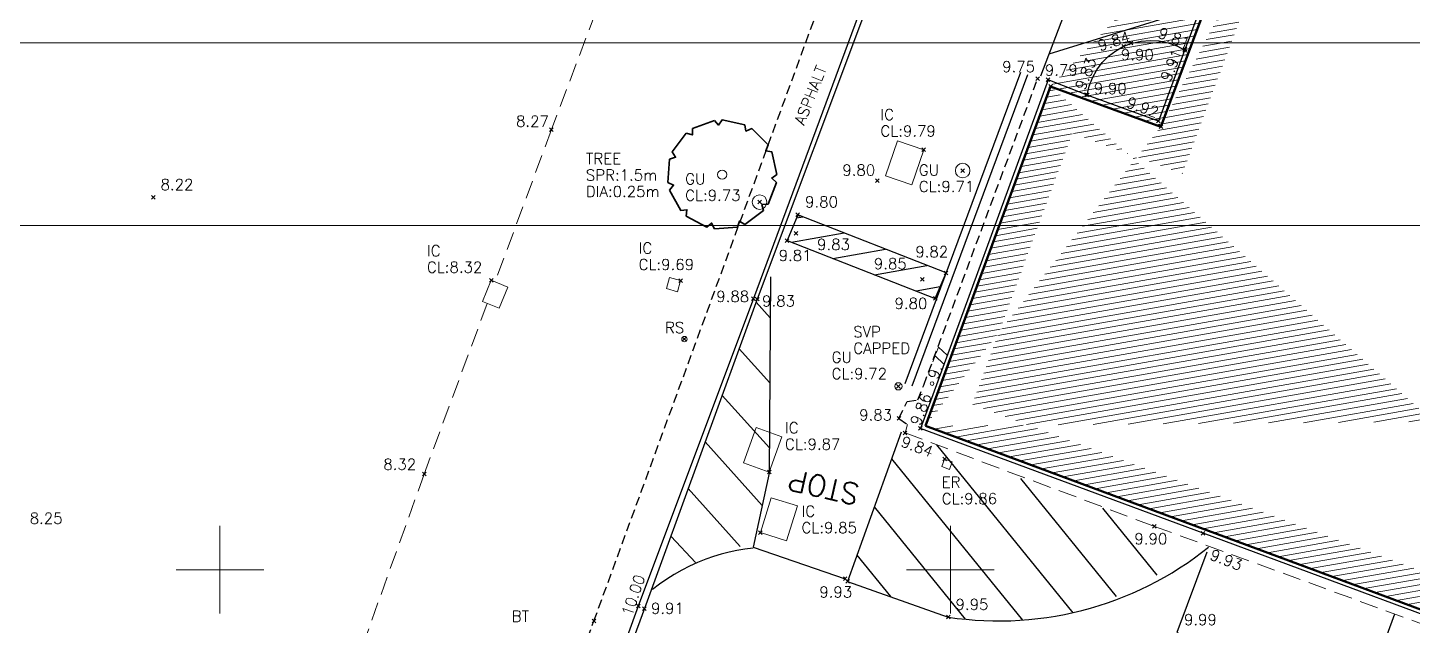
# Model space of a CAD drawing. Extents: x 521064 to 521635, y 174590 to 175241.
# Drawn here: x 521274.74 to 521312.65, y 174738.48 to 174754.84 of the extents above; entities that cross this region are included whole.
import ezdxf

# ---------------------------------------------------------------- set-up
doc = ezdxf.new("R2010")
doc.units = 0
doc.header["$PDMODE"] = 3
doc.header["$PDSIZE"] = 0.05
doc.linetypes.add('DASHED', pattern=[0.75, 0.5, -0.25])
doc.linetypes.add('HIDDEN', pattern=[0.375, 0.25, -0.125])
for name, color, linetype, lineweight in [('I031G_SURVEY-GRID', 7, 'CONTINUOUS', 18), ('I901G_TITLE-SHEET', 7, 'CONTINUOUS', 18), ('I904G_HATCHING', 62, 'CONTINUOUS', 18), ('I910T_TXT-GEN-S', 7, 'CONTINUOUS', 13), ('I917G_BUILDING', 3, 'CONTINUOUS', 50), ('I923G_SURVEY-POINT', 7, 'CONTINUOUS', 18), ('I923T_SURVEY-LEVEL', 7, 'CONTINUOUS', 13), ('I941G_TREE', 72, 'CONTINUOUS', 18), ('I941G_TREE-VEG', 6, 'CONTINUOUS', 35), ('I941T_TREE-TXT', 82, 'CONTINUOUS', 13), ('I952G_KERB', 5, 'CONTINUOUS', 25), ('I960G_COVER', 1, 'CONTINUOUS', 18), ('I960T_COVER-TXT', 1, 'CONTINUOUS', 13), ('I963G_SW', 200, 'DASHED', 18), ('I976G_ST-FURN', 220, 'CONTINUOUS', 18), ('I976T_ST-FURN-TXT', 220, 'CONTINUOUS', 13), ('I991G_SLOPE', 21, 'DASHED', 18)]:
    doc.layers.add(name, color=color, linetype=linetype, lineweight=lineweight)
for name, color, linetype in [('I218G_PLINTH', 140, 'CONTINUOUS'), ('I240G_STAIR', 10, 'CONTINUOUS'), ('I940G_SURFACE', 200, 'HIDDEN'), ('I997G_ROAD_MARKING', 7, 'CONTINUOUS')]:
    doc.layers.add(name, color=color, linetype=linetype)
doc.styles.add('MONOTXT', font='simplex.shx')

msp = doc.modelspace()

# ---------------------------------------------------------------- hatches: boundary and pattern name
at = {"layer": 'I904G_HATCHING'}
h = msp.add_hatch(dxfattribs=at)
h.set_pattern_fill('ANSI31', color=256, scale=0.05, angle=325, style=0)
h.paths.add_polyline_path([(521319.989, 174796.976), (521317.25, 174789.57), (521320.274, 174788.474), (521317.729, 174781.566), (521318.599, 174781.242), (521314.762, 174770.934), (521313.465, 174771.419), (521312.26, 174768.185), (521313.565, 174767.711), (521309.764, 174757.382), (521308.905, 174757.706), (521306.356, 174750.853), (521303.341, 174751.954), (521300.602, 174744.53), (521323.15, 174736.169), (521325.911, 174743.596), (521323.621, 174744.446), (521324.929, 174748.048), (521325.715, 174747.761), (521326.471, 174749.849), (521327.658, 174749.411), (521331.041, 174758.577), (521332.591, 174758.002), (521332.998, 174758.999), (521332.932, 174759.024), (521335.237, 174765.255), (521335.327, 174765.222), (521336.92, 174769.563), (521337.922, 174769.844), (521338.779, 174772.181), (521338.198, 174773.062), (521339.835, 174777.469), (521336.226, 174778.807), (521337.471, 174782.22), (521339.843, 174781.331), (521342.564, 174788.649)])
edge = h.paths.add_edge_path()
edge.add_line((521318.988, 174787.877), (521316.446, 174780.976))
edge.add_line((521315.963, 174788.973), (521318.988, 174787.877))
edge.add_line((521319.401, 174798.268), (521315.963, 174788.973))
edge.add_line((521328.274, 174794.986), (521319.401, 174798.268))
edge.add_line((521343.831, 174789.248), (521328.274, 174794.986))
edge.add_line((521340.394, 174779.943), (521343.844, 174789.224))
edge.add_line((521338.065, 174780.929), (521338.675, 174780.701))
edge.add_line((521337.507, 174779.399), (521338.065, 174780.929))
edge.add_line((521338.639, 174780.605), (521338.675, 174780.701))
edge.add_line((521338.639, 174780.605), (521340.394, 174779.943))
edge.add_line((521340.693, 174778.217), (521337.507, 174779.399))
edge.add_line((521341.04, 174778.216), (521340.734, 174778.328))
edge.add_line((521340.734, 174778.328), (521340.693, 174778.217))
edge.add_line((521341.124, 174778.067), (521341.019, 174778.111))
edge.add_line((521339.312, 174773.189), (521341.124, 174778.067))
edge.add_line((521341.019, 174778.111), (521341.04, 174778.216))
edge.add_line((521339.891, 174772.309), (521339.312, 174773.189))
edge.add_line((521338.684, 174769.019), (521339.891, 174772.309))
edge.add_line((521337.683, 174768.738), (521338.684, 174769.019))
edge.add_line((521335.92, 174763.936), (521337.683, 174768.738))
edge.add_line((521334.217, 174759.615), (521335.828, 174763.97))
edge.add_line((521335.828, 174763.97), (521335.92, 174763.936))
edge.add_line((521334.314, 174759.579), (521334.217, 174759.615))
edge.add_line((521333.151, 174756.727), (521334.314, 174759.579))
edge.add_line((521331.632, 174757.291), (521333.151, 174756.727))
edge.add_line((521328.249, 174748.127), (521331.632, 174757.291))
edge.add_line((521328.249, 174748.127), (521327.069, 174748.562))
edge.add_line((521327.069, 174748.562), (521326.314, 174746.477))
edge.add_line((521326.314, 174746.477), (521325.527, 174746.765))
edge.add_line((521325.527, 174746.765), (521324.9, 174745.038))
edge.add_line((521324.9, 174745.038), (521327.19, 174744.187))
edge.add_line((521323.742, 174734.891), (521327.193, 174744.175))
edge.add_line((521299.318, 174743.939), (521323.729, 174734.888))
edge.add_line((521302.747, 174753.235), (521299.318, 174743.939))
edge.add_line((521305.765, 174752.133), (521302.747, 174753.235))
edge.add_line((521308.318, 174758.995), (521305.765, 174752.133))
edge.add_line((521309.173, 174758.673), (521308.318, 174758.995))
edge.add_line((521312.28, 174767.114), (521309.173, 174758.673))
edge.add_line((521312.28, 174767.114), (521310.56, 174767.739))
edge.add_line((521311.106, 174769.218), (521310.56, 174767.739))
edge.add_line((521311.157, 174769.573), (521311.106, 174769.218))
edge.add_line((521311.721, 174771.082), (521312.204, 174770.899))
edge.add_line((521312.204, 174770.899), (521311.644, 174769.397))
edge.add_line((521311.644, 174769.397), (521311.157, 174769.573))
edge.add_line((521311.888, 174771.32), (521311.721, 174771.082))
edge.add_line((521312.464, 174772.861), (521311.888, 174771.32))
edge.add_line((521314.174, 174772.222), (521312.464, 174772.861))
edge.add_line((521317.313, 174780.654), (521314.174, 174772.222))
edge.add_line((521316.446, 174780.976), (521317.313, 174780.654))
at = {"layer": 'I997G_ROAD_MARKING'}
h = msp.add_hatch(dxfattribs=at)
h.set_pattern_fill('ANSI31', color=2, scale=0.2, angle=325, style=0)
h.paths.add_polyline_path([(521295.822, 174749.724), (521295.53, 174749.016), (521299.588, 174747.43), (521299.885, 174748.128)])

# ---------------------------------------------------------------- linework, layer by layer
at = {"layer": 'I031G_SURVEY-GRID'}
for p, q in [((521280, 174741.2), (521280, 174738.8)), ((521300, 174741.2), (521300, 174738.8)), ((521278.8, 174740), (521281.2, 174740)), ((521298.8, 174740), (521301.2, 174740))]:
    msp.add_line(p, q, dxfattribs=at)
at = {"layer": 'I218G_PLINTH'}
for points in [[(521311.637, 174765.691, 9.774), (521310.163, 174761.707, 9.776), (521309.093, 174758.826, 9.683), (521308.248, 174759.148, 9.735), (521306.427, 174754.265, 9.814), (521306.415, 174754.222, 9.909), (521305.697, 174752.286, 9.921), (521303.75, 174752.999, 9.897), (521303.726, 174753.008, 9.829), (521302.675, 174753.421, 9.791), (521299.18, 174743.872, 9.86)], [(521306.919, 174740.999, 9.932), (521299.18, 174743.872, 9.865)], [(521323.815, 174734.747, 10.132), (521316.518, 174737.444, 10.021), (521306.919, 174740.999, 9.932)]]:
    msp.add_polyline3d(points, dxfattribs=at)
at = {"layer": 'I240G_STAIR'}
msp.add_polyline3d([(521303.749, 174752.999, 9.898), (521303.802, 174753.241, 9.899), (521303.889, 174753.474, 9.899), (521304.008, 174753.691, 9.9), (521304.156, 174753.89, 9.901), (521304.331, 174754.066, 9.901), (521304.529, 174754.215, 9.902), (521304.746, 174754.335, 9.903), (521304.979, 174754.424, 9.904), (521305.223, 174754.478, 9.904), (521305.472, 174754.498, 9.905), (521305.721, 174754.481, 9.906), (521305.965, 174754.43, 9.907), (521306.199, 174754.345, 9.908), (521306.419, 174754.227, 9.908)], dxfattribs=at)
at = {"layer": 'I901G_TITLE-SHEET'}
for points in [[(521455.762, 174749.428), (521247.162, 174749.428), (521247.162, 174913.628), (521455.762, 174913.628)], [(521342.812, 174590.228), (521134.212, 174590.228), (521134.212, 174754.428), (521342.812, 174754.428)]]:
    msp.add_lwpolyline(points, close=True, dxfattribs=at)
at = {"layer": 'I917G_BUILDING'}
for p, q in [((521308.318, 174758.995, 9.74), (521305.765, 174752.133, 9.81)), ((521302.747, 174753.235, 9.79), (521299.318, 174743.939, 9.86)), ((521305.765, 174752.133, 9.81), (521302.747, 174753.235, 9.79)), ((521299.318, 174743.939, 9.86), (521323.729, 174734.888, 10.13))]:
    msp.add_line(p, q, dxfattribs=at)
at = {"layer": 'I923G_SURVEY-POINT'}
for p in [(521304.746, 174754.335, 9.903), (521304.951, 174754.421, 9.836), (521306.415, 174754.222, 9.909), (521306.419, 174754.227, 9.908), (521306.427, 174754.265, 9.814), (521302.392, 174753.451, 9.746), (521302.675, 174753.421, 9.791), (521302.747, 174753.235), (521303.726, 174753.008, 9.829), (521303.749, 174752.999, 9.898), (521303.75, 174752.999, 9.897), (521289.077, 174752.052, 8.266), (521305.697, 174752.286, 9.921), (521305.765, 174752.133), (521299.273, 174751.501, 9.791), (521300.337, 174750.932, 9.711), (521298.005, 174750.656, 9.804), (521278.175, 174750.198, 8.222), (521294.776, 174750.067, 9.729), (521295.822, 174749.724, 9.798), (521295.53, 174749.016, 9.81), (521295.778, 174749.215, 9.818), (521287.427, 174747.926, 8.318), (521292.615, 174747.919, 9.685), (521299.233, 174747.957, 9.849), (521299.885, 174748.128, 9.822), (521294.609, 174747.427, 9.881), (521294.711, 174747.41, 9.828), (521299.588, 174747.43, 9.805), (521292.719, 174746.317, 9.867), (521298.578, 174745.023, 9.723), (521298.59, 174744.142, 9.826), (521298.76, 174743.748, 9.843), (521299.181, 174743.875, 9.86), (521299.842, 174743.032, 9.865), (521285.593, 174742.62, 8.325), (521295.043, 174742.673, 9.868), (521294.799, 174741.018, 9.854), (521305.588, 174741.188, 9.904), (521306.919, 174740.999, 9.932), (521297.12, 174739.754, 9.93), (521297.187, 174739.681, 9.932), (521291.456, 174739.004, 9.995), (521291.621, 174738.936, 9.912), (521290.239, 174738.597, 9.882), (521299.943, 174738.703, 9.947)]:
    msp.add_point(p, dxfattribs=at)
at = {"layer": 'I940G_SURFACE'}
for points in [[(521286.841, 174729.322, 10.042), (521290.239, 174738.597, 9.882), (521296.393, 174755.399, 9.714), (521302.891, 174772.856, 9.585), (521308.057, 174786.598, 9.549), (521311.589, 174795.974, 9.515), (521314.929, 174804.868, 9.509), (521316.892, 174810.249, 9.476)], [(521298.59, 174744.142, 9.826), (521298.814, 174744.603, 9.778), (521299.107, 174744.652, 9.78), (521299.273, 174745.055, 9.757), (521302.392, 174753.451, 9.746)], [(521298.59, 174744.142, 9.826), (521298.83, 174743.975, 9.85)]]:
    msp.add_polyline3d(points, dxfattribs=at)
at = {"layer": 'I941G_TREE'}
msp.add_circle((521293.751, 174750.821), 0.125, dxfattribs=at)
at = {"layer": 'I941G_TREE-VEG'}
for points in [[(521293.538, 174752.306), (521292.94, 174752.083), (521292.936, 174751.91), (521292.769, 174751.955)], [(521294.374, 174752.185), (521293.751, 174752.321), (521293.654, 174752.178), (521293.538, 174752.306)], [(521295.013, 174751.632), (521294.562, 174752.083), (521294.403, 174752.015), (521294.374, 174752.185)], [(521292.769, 174751.955), (521292.387, 174751.444), (521292.477, 174751.296), (521292.312, 174751.244)], [(521295.251, 174750.821), (521295.115, 174751.444), (521294.945, 174751.473), (521295.013, 174751.632)], [(521292.312, 174751.244), (521292.266, 174750.608), (521292.422, 174750.532), (521292.312, 174750.398)], [(521295.013, 174750.01), (521295.236, 174750.608), (521295.108, 174750.724), (521295.251, 174750.821)], [(521292.312, 174750.398), (521292.617, 174749.839), (521292.789, 174749.859), (521292.769, 174749.687)], [(521294.374, 174749.457), (521294.885, 174749.839), (521294.84, 174750.006), (521295.013, 174750.01)], [(521292.769, 174749.687), (521293.328, 174749.382), (521293.462, 174749.492), (521293.538, 174749.336)], [(521293.538, 174749.336), (521294.174, 174749.382), (521294.226, 174749.547), (521294.374, 174749.457)]]:
    msp.add_lwpolyline(points, dxfattribs=at)
at = {"layer": 'I952G_KERB'}
for points in [[(521303.864, 174772.287, 9.725), (521300.643, 174763.651, 9.772), (521297.66, 174755.673, 9.819), (521294.609, 174747.427, 9.881), (521291.456, 174739.004, 9.995), (521288.521, 174730.924, 10.082), (521285.776, 174723.4, 10.144)], [(521303.979, 174772.277, 9.713), (521300.732, 174763.561, 9.714), (521297.788, 174755.619, 9.768), (521294.711, 174747.41, 9.828), (521291.621, 174738.936, 9.912), (521288.655, 174730.897, 10.023), (521285.902, 174723.333, 10.106)]]:
    msp.add_polyline3d(points, dxfattribs=at)
at = {"layer": 'I960G_COVER'}
for points in [[(521299.273, 174751.501, 9.791), (521298.949, 174750.539, 9.787), (521298.226, 174750.783, 9.793), (521298.551, 174751.745, 9.797)], [(521287.427, 174747.926, 8.318), (521287.189, 174747.347, 8.321), (521287.648, 174747.159, 8.346), (521287.885, 174747.738, 8.343)], [(521292.615, 174747.919, 9.685), (521292.529, 174747.614, 9.677), (521292.224, 174747.699, 9.591), (521292.31, 174748.004, 9.6)], [(521295.043, 174742.673, 9.868), (521295.388, 174743.639, 9.85), (521294.68, 174743.893, 9.847), (521294.334, 174742.926, 9.865)], [(521299.842, 174743.032, 9.865), (521299.764, 174742.829, 9.865), (521299.975, 174742.747, 9.866), (521300.054, 174742.951, 9.865)], [(521294.799, 174741.018, 9.854), (521295.096, 174741.97, 9.833), (521295.813, 174741.746, 9.826), (521295.516, 174740.794, 9.847)]]:
    msp.add_polyline3d(points, close=True, dxfattribs=at)
for centre, radius in [((521300.337, 174750.932, 9.711), 0.2), ((521294.776, 174750.067, 9.729), 0.2), ((521298.578, 174745.023, 9.723), 0.1)]:
    msp.add_circle(centre, radius, dxfattribs=at)
at = {"layer": 'I963G_SW'}
msp.add_polyline3d([(521298.83, 174743.975, 9.85), (521298.76, 174743.748, 9.843), (521305.588, 174741.188, 9.904), (521313.097, 174738.449, 9.967), (521319.869, 174735.914, 10.026), (521323.682, 174734.508, 10.12), (521323.796, 174734.75, 10.126)], dxfattribs=at)
at = {"layer": 'I976G_ST-FURN'}
for centre, radius in [((521292.719, 174746.317, 9.867), 0.075), ((521299.501, 174745.097, 9.768), 0.05)]:
    msp.add_circle(centre, radius, dxfattribs=at)
at = {"layer": 'I991G_SLOPE'}
for points in [[(521295.433, 174768.966, 8.299), (521292.672, 174761.57, 8.31), (521289.077, 174752.052, 8.266), (521287.536, 174747.881, 8.292)], [(521287.319, 174747.294, 8.296), (521285.593, 174742.62, 8.325), (521282.327, 174733.518, 8.324), (521279.34, 174725.314, 8.405), (521278.277, 174723.364, 8.484), (521276.613, 174723.149, 8.578), (521272.5, 174725.373, 8.474)]]:
    msp.add_polyline3d(points, dxfattribs=at)
at = {"layer": 'I997G_ROAD_MARKING'}
for p, q in [((521294.681, 174747.328), (521295.067, 174746.899)), ((521294.216, 174746.052), (521295.057, 174745.117)), ((521293.75, 174744.775), (521295.047, 174743.335)), ((521293.285, 174743.499), (521294.851, 174741.759)), ((521292.819, 174742.223), (521294.246, 174740.638)), ((521311.303, 174736.419), (521312.168, 174738.788))]:
    msp.add_line(p, q, dxfattribs=at)
at = {"layer": 'I997G_ROAD_MARKING', "color": 2}
for p, q in [((521299.623, 174743.425), (521303.353, 174738.824)), ((521298.389, 174743.041), (521301.973, 174738.621)), ((521301.922, 174742.495), (521304.539, 174739.267)), ((521297.916, 174741.719), (521300.409, 174738.644)), ((521297.443, 174740.397), (521298.362, 174739.264))]:
    msp.add_line(p, q, dxfattribs=at)
for points in [[(521308.091, 174768.271), (521305.181, 174760.64), (521302.467, 174753.516)], [(521302.702, 174754.131), (521306.501, 174755.302)], [(521298.767, 174745.104), (521301.932, 174753.631)], [(521298.954, 174745.034), (521302.119, 174753.561)], [(521298.65, 174743.772), (521297.187, 174739.681), (521299.943, 174738.703), (521300.187, 174738.669), (521300.431, 174738.642), (521300.676, 174738.621), (521300.921, 174738.607), (521301.167, 174738.599), (521301.413, 174738.598), (521301.659, 174738.603), (521301.904, 174738.616), (521302.149, 174738.634), (521302.394, 174738.66), (521302.638, 174738.691), (521302.881, 174738.73), (521303.122, 174738.775), (521303.363, 174738.826), (521303.602, 174738.884), (521303.839, 174738.948), (521304.075, 174739.018), (521304.307, 174739.094), (521304.536, 174739.177), (521304.764, 174739.265), (521304.989, 174739.36), (521305.211, 174739.46), (521305.431, 174739.566), (521305.647, 174739.678), (521305.861, 174739.796), (521306.072, 174739.919), (521306.279, 174740.048), (521306.482, 174740.183), (521306.682, 174740.323), (521306.878, 174740.468), (521307.071, 174740.618)], [(521305.666, 174739.852), (521304.18, 174741.687)]]:
    msp.add_lwpolyline(points, dxfattribs=at)
msp.add_lwpolyline([(521295.822, 174749.724), (521295.53, 174749.016), (521299.588, 174747.43), (521299.885, 174748.128)], close=True, dxfattribs=at)
at = {"layer": 'I997G_ROAD_MARKING'}
for points in [[(521295.073, 174748.02), (521295.043, 174742.648), (521294.605, 174740.62), (521297.12, 174739.754)], [(521293.024, 174740.199), (521292.356, 174740.91)], [(521294.597, 174740.59), (521294.377, 174740.563), (521294.158, 174740.526), (521293.94, 174740.48), (521293.725, 174740.425), (521293.513, 174740.36), (521293.303, 174740.287), (521293.08, 174740.199), (521292.861, 174740.1), (521292.647, 174739.991), (521292.439, 174739.873), (521292.236, 174739.745), (521292.039, 174739.608), (521291.848, 174739.462)], [(521307.02, 174740.484), (521306.198, 174738.283), (521311.303, 174736.419), (521316.399, 174734.534), (521317.226, 174736.772)]]:
    msp.add_lwpolyline(points, dxfattribs=at)

# ---------------------------------------------------------------- texts
at = {"layer": 'I910T_TXT-GEN-S', "style": 'MONOTXT'}
msp.add_text('ASPHALT', height=0.3, rotation=68.344, dxfattribs=at).set_placement((521295.994, 174752.155))
for s, p in [('SVP', (521297.342, 174746.366)), ('CAPPED', (521297.342, 174745.916))]:
    msp.add_text(s, height=0.3, dxfattribs=at).set_placement(p)
at = {"layer": 'I923T_SURVEY-LEVEL', "style": 'MONOTXT'}
for s, rotation, p in [('9.84', 17.4472, (521304.093, 174754.2, 9.836)), ('9.81', 339.0442, (521305.657, 174754.586, 9.814)), ('9.83', 68.7346, (521303.684, 174753.108, 9.829)), ('9.91', 67.9196, (521306.022, 174753.346, 9.909)), ('9.92', 339.7273, (521304.794, 174752.679, 9.921)), ('9.77', 69.258, (521299.65, 174745.187, 9.768)), ('9.86', 68.8681, (521299.169, 174743.92, 9.86)), ('9.84', 339.6468, (521298.617, 174743.388, 9.843)), ('9.93', 338.9625, (521307.081, 174740.292, 9.932)), ('10.00', 71.131, (521291.274, 174738.705, 9.995))]:
    msp.add_text(s, height=0.3, rotation=rotation, dxfattribs=at).set_placement(p)
for s, p in [('9.90', (521304.67, 174753.957, 9.903)), ('9.75', (521301.42, 174753.629, 9.746)), ('9.79', (521302.589, 174753.534, 9.791)), ('9.90', (521303.929, 174753.028, 9.898)), ('9.90', (521303.929, 174753.028, 9.897)), ('8.27', (521288.108, 174752.133, 8.266)), ('CL:9.79', (521298.085, 174751.865, 9.791)), ('9.80', (521297.042, 174750.794, 9.804)), ('8.22', (521278.374, 174750.398, 8.222)), ('CL:9.71', (521299.138, 174750.346, 9.711)), ('CL:9.73', (521292.739, 174750.103, 9.729)), ('9.80', (521296.022, 174749.924, 9.798)), ('9.83', (521296.351, 174748.758, 9.826)), ('9.81', (521295.3, 174748.456, 9.81)), ('9.82', (521299.041, 174748.557, 9.822)), ('CL:8.32', (521285.668, 174748.135, 8.318)), ('CL:9.69', (521291.464, 174748.209, 9.685)), ('9.85', (521297.906, 174748.231, 9.849)), ('9.88', (521293.591, 174747.335, 9.881)), ('9.83', (521294.846, 174747.209, 9.828)), ('9.80', (521298.471, 174747.143, 9.805)), ('CL:9.72', (521296.749, 174745.22, 9.723)), ('9.83', (521297.504, 174744.089, 9.826)), ('CL:9.87', (521295.472, 174743.288, 9.868)), ('8.32', (521284.474, 174742.736, 8.325)), ('CL:9.86', (521299.763, 174741.796, 9.865)), ('8.25', (521274.791, 174741.259, 8.245)), ('CL:9.85', (521295.925, 174741.002, 9.854)), ('9.90', (521305.041, 174740.697, 9.904)), ('9.93', (521296.413, 174739.241, 9.932)), ('9.95', (521300.143, 174738.903, 9.947)), ('9.91', (521291.804, 174738.793, 9.912)), ('9.99', (521306.398, 174738.483, 9.993))]:
    msp.add_text(s, height=0.3, dxfattribs=at).set_placement(p)
at = {"layer": 'I941T_TREE-TXT', "style": 'MONOTXT'}
for s, p in [('TREE', (521290.02, 174751.109)), ('SPR:1.5m', (521290.02, 174750.659)), ('DIA:0.25m', (521290.02, 174750.209))]:
    msp.add_text(s, height=0.3, dxfattribs=at).set_placement(p)
at = {"layer": 'I960T_COVER-TXT', "style": 'MONOTXT'}
for s, p in [('IC', (521298.085, 174752.315)), ('GU', (521299.138, 174750.796)), ('GU', (521292.739, 174750.553)), ('IC', (521285.668, 174748.585)), ('IC', (521291.464, 174748.659)), ('GU', (521296.749, 174745.67)), ('IC', (521295.472, 174743.738)), ('ER', (521299.763, 174742.246)), ('IC', (521295.925, 174741.452)), ('BT', (521287.99, 174738.577))]:
    msp.add_text(s, height=0.3, dxfattribs=at).set_placement(p)
at = {"layer": 'I976T_ST-FURN-TXT', "style": 'MONOTXT'}
msp.add_text('RS', height=0.3, dxfattribs=at).set_placement((521292.188, 174746.481))
at = {"layer": 'I997G_ROAD_MARKING', "style": 'MONOTXT'}
msp.add_text('STOP', height=0.578, rotation=167.2084, dxfattribs=at).set_placement((521297.547, 174742.328))

doc.saveas('drawing.dxf')
